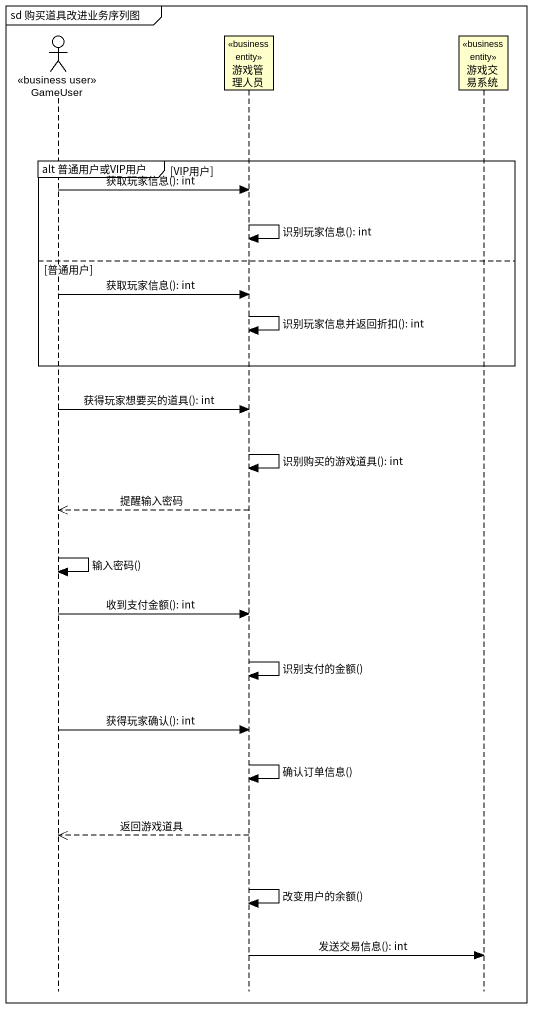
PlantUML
@startuml
mainframe sd 购买道具改进业务序列图
hide footbox
actor GameUser <<business user>>
participant 游戏管理人员 <<business entity>>
participant 游戏交易系统 <<business entity>>

group alt 普通用户或VIP用户 [VIP用户]
  GameUser -> 游戏管理人员 : 获取玩家信息(): int
  游戏管理人员 -> 游戏管理人员 : 识别玩家信息(): int
else 普通用户
  GameUser -> 游戏管理人员 : 获取玩家信息(): int
  游戏管理人员 -> 游戏管理人员 : 识别玩家信息并返回折扣(): int
end
GameUser -> 游戏管理人员 : 获得玩家想要买的道具(): int
游戏管理人员 -> 游戏管理人员 : 识别购买的游戏道具(): int
游戏管理人员 -->> GameUser : 提醒输入密码
GameUser -> GameUser : 输入密码()
GameUser -> 游戏管理人员 : 收到支付金额(): int
游戏管理人员 -> 游戏管理人员 : 识别支付的金额()
GameUser -> 游戏管理人员 : 获得玩家确认(): int
游戏管理人员 -> 游戏管理人员 : 确认订单信息()
游戏管理人员 -->> GameUser : 返回游戏道具
游戏管理人员 -> 游戏管理人员 : 改变用户的余额()
游戏管理人员 -> 游戏交易系统 : 发送交易信息(): int
@enduml
